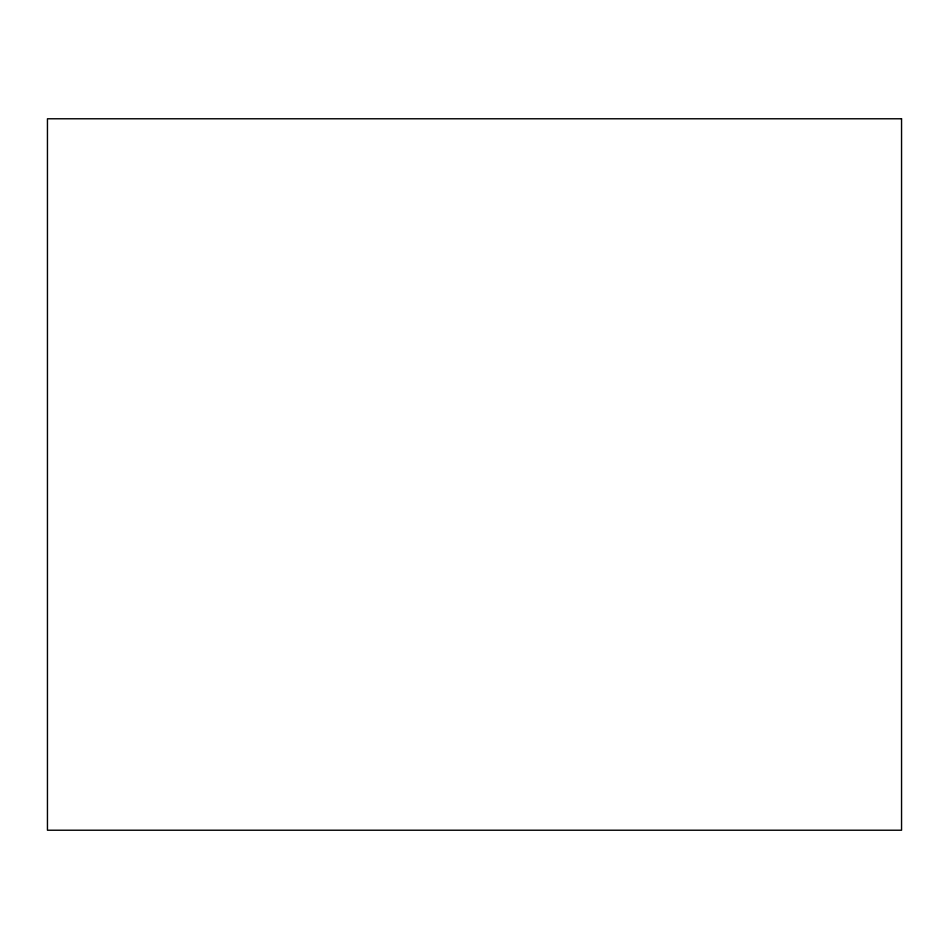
<?xml version="1.0" encoding="UTF-8"?>
<svg xmlns="http://www.w3.org/2000/svg" width="949" height="949" viewBox="0 0 949 949"><rect width="100%" height="100%" fill="white"/><g stroke="black" fill="none" stroke-linecap="round" stroke-linejoin="round"><path stroke-width="1.42" d="M901.55 118.779L47.45 118.779L47.45 830.221L901.55 830.221L901.55 118.779"/></g></svg>
